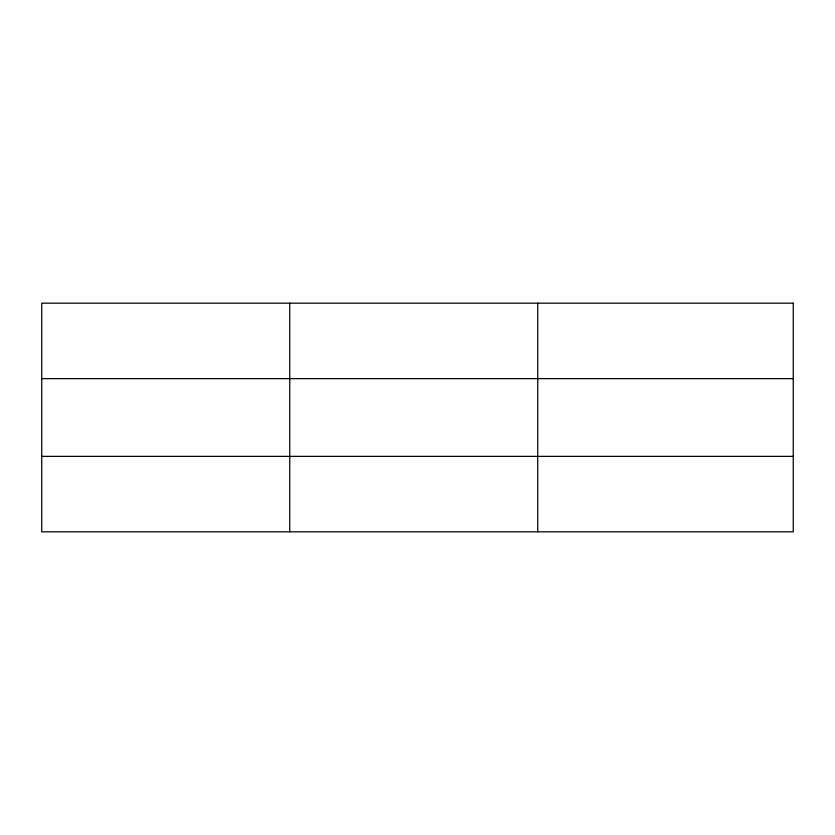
<?xml version="1.0" encoding="UTF-8"?>
<svg xmlns="http://www.w3.org/2000/svg" width="835" height="835" viewBox="0 0 835 835"><rect width="100%" height="100%" fill="white"/><g stroke="black" fill="none" stroke-linecap="round" stroke-linejoin="round"><path stroke-width="1.25" d="M41.75 378.631L793.25 378.631M41.75 456.369L793.25 456.369M537.74 303.178L537.74 531.822M289.745 303.178L289.745 531.822M793.25 303.178L41.75 303.178L41.75 531.822L793.25 531.822L793.25 303.178"/></g></svg>
